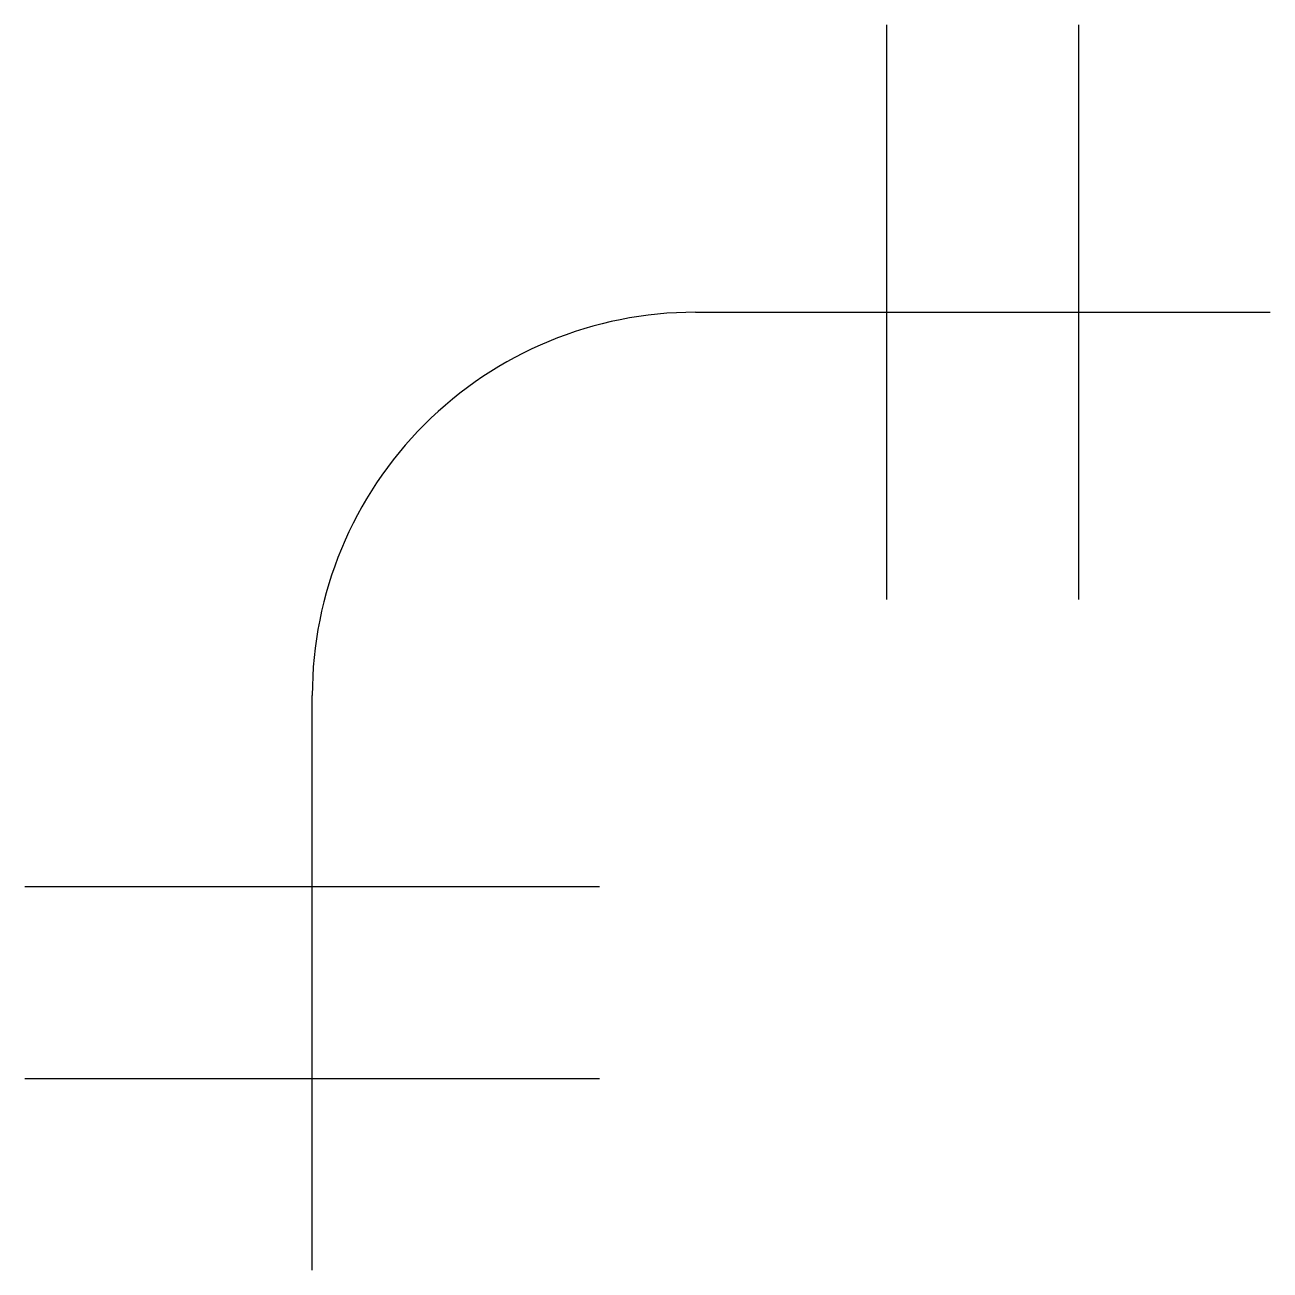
# Model space of a CAD drawing. Header units: feet. Extents: x -0.63 to 2.08, y -1.65 to 1.06.
import ezdxf

# ---------------------------------------------------------------- set-up
doc = ezdxf.new("R2010")
doc.units = ezdxf.units.FT
doc.header["$MEASUREMENT"] = 0
doc.layers.add('SYM-WATER SERVICE', color=7, linetype='Continuous')

# ---------------------------------------------------------------- blocks, each defined once
blk = doc.blocks.new('Elbow - 90 degrees flanged')
at = {"color": 7}
for p, q in [((0.3, 0.35), (0.3, 0.65)), ((0.4, 0.65), (0.4, 0.35)), ((0.2, 0.5), (0.5, 0.5)), ((0, 0), (0, 0.3)), ((0.15, 0.2), (-0.15, 0.2)), ((-0.15, 0.1), (0.15, 0.1))]:
    blk.add_line(p, q, dxfattribs=at)
blk.add_arc((0.2, 0.3), 0.2, 89.99995, 180, dxfattribs=at)

msp = doc.modelspace()

# ---------------------------------------------------------------- block references
at = {"layer": 'SYM-WATER SERVICE', "linetype": 'ByBlock', "xscale": 4.166666666715173, "yscale": 4.166666666715173, "zscale": 4.166666666715173}
msp.add_blockref('Elbow - 90 degrees flanged', (0, -1.6515), dxfattribs=at)

doc.saveas('drawing.dxf')
